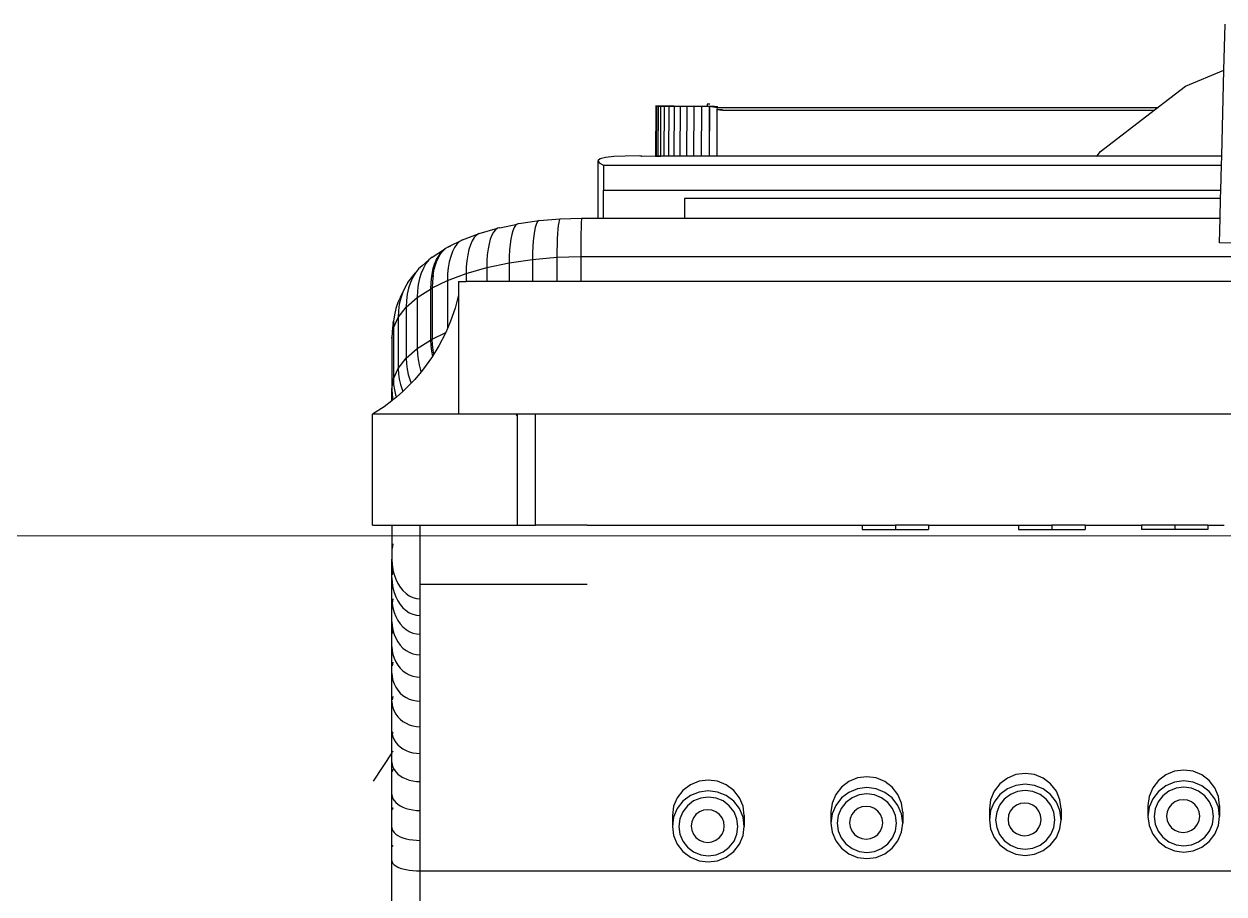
# Model space of a CAD drawing. Header units: millimetres. Extents: x 3552052 to 4144896, y -707811 to -630695.
# Drawn here: x 3696998.5 to 3697252.6, y -683301.6 to -683117.5 of the extents above; entities that cross this region are included whole.
import ezdxf

# ---------------------------------------------------------------- set-up
doc = ezdxf.new("R2010")
doc.units = ezdxf.units.MM
doc.header["$LTSCALE"] = 6
doc.header["$MEASUREMENT"] = 0
doc.layers.add('ELE-4M UPS P.SB', color=3, linetype='CONTINUOUS', lineweight=0)
doc.layers.add('EQP', color=6, linetype='CONTINUOUS', lineweight=0)

# ---------------------------------------------------------------- blocks, each defined once
blk = doc.blocks.new('2')
at = {"layer": 'ELE-4M UPS P.SB', "color": 251, "linetype": 'ByBlock'}
blk.add_line((3600970.81, -681726.45), (3603150.73, -681726.45), dxfattribs=at)

msp = doc.modelspace()

# ---------------------------------------------------------------- linework, layer by layer
at = {"layer": 'EQP', "lineweight": -3}
for p, q in [((3697252.59, -683127.29), (3697252.85, -683117.5)), ((3697244.48, -683130.65), (3697252.59, -683127.29)), ((3697252.11, -683145.42), (3697252.59, -683127.29)), ((3697237.83, -683135.75), (3697244.48, -683130.65)), ((3697143.73, -683134.47), (3697143.21, -683134.47)), ((3697143.21, -683134.47), (3697143.21, -683134.89)), ((3697132.29, -683134.89), (3697132.22, -683145.42)), ((3697132.29, -683134.72), (3697132.29, -683134.81)), ((3697132.29, -683134.81), (3697132.29, -683134.89)), ((3697132.29, -683134.81), (3697133.36, -683134.81)), ((3697132.29, -683134.81), (3697132.42, -683134.81)), ((3697132.29, -683134.89), (3697132.42, -683134.89)), ((3697132.42, -683134.89), (3697132.35, -683145.42)), ((3697132.42, -683134.81), (3697132.42, -683134.89)), ((3697132.42, -683134.81), (3697132.77, -683134.81)), ((3697132.42, -683134.89), (3697132.77, -683134.89)), ((3697132.77, -683134.89), (3697132.7, -683145.42)), ((3697132.77, -683134.81), (3697132.77, -683134.89)), ((3697132.77, -683134.81), (3697133.33, -683134.82)), ((3697132.77, -683134.89), (3697133.33, -683134.89)), ((3697133.33, -683134.89), (3697133.26, -683145.42)), ((3697133.33, -683134.82), (3697133.33, -683134.89)), ((3697133.33, -683134.82), (3697134.09, -683134.82)), ((3697133.33, -683134.89), (3697133.36, -683134.89)), ((3697133.36, -683134.81), (3697133.49, -683134.81)), ((3697133.36, -683134.89), (3697133.36, -683134.81)), ((3697133.36, -683134.89), (3697134.09, -683134.89)), ((3697134.09, -683134.89), (3697134.02, -683145.42)), ((3697134.09, -683134.82), (3697134.09, -683134.89)), ((3697134.09, -683134.82), (3697135.04, -683134.83)), ((3697134.09, -683134.89), (3697135.04, -683134.89)), ((3697135.04, -683134.89), (3697134.97, -683145.42)), ((3697135.04, -683134.83), (3697135.04, -683134.89)), ((3697135.04, -683134.83), (3697136.17, -683134.84)), ((3697135.04, -683134.89), (3697136.17, -683134.89)), ((3697136.17, -683134.89), (3697136.1, -683145.42)), ((3697136.17, -683134.84), (3697136.17, -683134.89)), ((3697136.17, -683134.84), (3697137.44, -683134.86)), ((3697136.17, -683134.89), (3697137.44, -683134.89)), ((3697137.44, -683134.89), (3697137.38, -683145.42)), ((3697137.44, -683134.86), (3697137.44, -683134.89)), ((3697137.44, -683134.86), (3697138.86, -683134.87)), ((3697137.44, -683134.89), (3697138.85, -683134.89)), ((3697138.85, -683134.89), (3697138.79, -683145.42)), ((3697138.86, -683134.87), (3697138.85, -683134.89)), ((3697138.85, -683134.89), (3697140.38, -683134.89)), ((3697138.86, -683134.87), (3697140.38, -683134.89)), ((3697140.38, -683134.89), (3697140.31, -683145.42)), ((3697140.38, -683134.89), (3697141.98, -683134.89)), ((3697141.98, -683134.89), (3697141.91, -683145.42)), ((3697141.98, -683134.89), (3697143.21, -683134.89)), ((3697143.21, -683134.89), (3697143.64, -683134.89)), ((3697143.64, -683135.12), (3697143.57, -683145.42)), ((3697143.64, -683134.89), (3697144.71, -683134.89)), ((3697143.64, -683135.12), (3697143.64, -683134.89)), ((3697143.64, -683134.89), (3697145.33, -683135.13)), ((3697143.64, -683145.42), (3697143.64, -683135.12)), ((3697144.71, -683134.89), (3697145.33, -683134.93)), ((3697145.26, -683145.42), (3697145.32, -683135.6)), ((3697145.32, -683135.6), (3697145.33, -683135.13)), ((3697145.32, -683135.6), (3697146.4, -683135.75)), ((3697145.33, -683135.13), (3697145.33, -683134.93)), ((3697145.33, -683135.13), (3697238.64, -683135.13)), ((3697145.33, -683135.53), (3697146.4, -683135.55)), ((3697146.4, -683135.75), (3697237.83, -683135.75)), ((3697226.48, -683144.46), (3697237.83, -683135.75)), ((3697225.74, -683145.42), (3697226.48, -683144.46)), ((3697120.52, -683146.03), (3697120.08, -683146.4)), ((3697120.08, -683146.4), (3697120.33, -683146.84)), ((3697120.08, -683158.59), (3697120.08, -683146.4)), ((3697120.33, -683146.84), (3697121.26, -683147.34)), ((3697121.63, -683145.75), (3697120.52, -683146.03)), ((3697121.26, -683147.34), (3697252.06, -683147.34)), ((3697121.26, -683147.34), (3697121.26, -683152.62)), ((3697123.4, -683145.55), (3697121.63, -683145.75)), ((3697125.79, -683145.44), (3697123.4, -683145.55)), ((3697128.75, -683145.42), (3697125.79, -683145.44)), ((3697129.22, -683145.43), (3697128.75, -683145.42)), ((3697129.22, -683145.43), (3697129.18, -683145.55)), ((3697129.25, -683145.55), (3697129.22, -683145.43)), ((3697129.22, -683145.55), (3697129.22, -683145.43)), ((3697129.25, -683145.43), (3697129.22, -683145.43)), ((3697129.25, -683145.43), (3697132.22, -683145.42)), ((3697132.21, -683145.5), (3697129.25, -683145.43)), ((3697132.22, -683145.42), (3697132.21, -683145.5)), ((3697132.21, -683145.5), (3697132.22, -683145.55)), ((3697132.35, -683145.55), (3697132.21, -683145.5)), ((3697132.22, -683145.42), (3697132.35, -683145.42)), ((3697132.35, -683145.42), (3697132.7, -683145.42)), ((3697132.35, -683145.55), (3697132.35, -683145.42)), ((3697132.7, -683145.55), (3697132.35, -683145.55)), ((3697132.7, -683145.42), (3697133.26, -683145.42)), ((3697132.7, -683145.55), (3697132.7, -683145.42)), ((3697133.26, -683145.55), (3697132.7, -683145.55)), ((3697133.26, -683145.42), (3697133.26, -683145.55)), ((3697133.26, -683145.42), (3697134.02, -683145.42)), ((3697133.38, -683145.55), (3697133.26, -683145.55)), ((3697134.02, -683145.42), (3697134.02, -683145.55)), ((3697134.02, -683145.42), (3697134.97, -683145.42)), ((3697134.97, -683145.42), (3697134.97, -683145.55)), ((3697134.97, -683145.42), (3697136.1, -683145.42)), ((3697136.1, -683145.42), (3697136.1, -683145.55)), ((3697136.1, -683145.42), (3697137.38, -683145.42)), ((3697137.38, -683145.42), (3697137.37, -683145.55)), ((3697137.38, -683145.42), (3697138.79, -683145.42)), ((3697138.79, -683145.42), (3697138.79, -683145.55)), ((3697138.79, -683145.42), (3697140.31, -683145.42)), ((3697140.31, -683145.42), (3697140.31, -683145.55)), ((3697140.31, -683145.42), (3697141.91, -683145.42)), ((3697141.91, -683145.42), (3697141.91, -683145.55)), ((3697141.91, -683145.42), (3697143.57, -683145.42)), ((3697143.57, -683145.42), (3697143.57, -683145.55)), ((3697143.57, -683145.42), (3697143.64, -683145.42)), ((3697143.64, -683145.55), (3697143.64, -683145.42)), ((3697143.64, -683145.42), (3697143.7, -683145.42)), ((3697143.7, -683145.42), (3697145.26, -683145.42)), ((3697145.26, -683145.55), (3697145.26, -683145.42)), ((3697145.26, -683145.42), (3697225.74, -683145.42)), ((3697225.64, -683145.55), (3697225.74, -683145.42)), ((3697225.74, -683145.42), (3697252.11, -683145.42)), ((3697251.92, -683152.62), (3697252.06, -683147.34)), ((3697252.06, -683147.34), (3697252.11, -683145.42)), ((3697121.26, -683152.62), (3697251.92, -683152.62)), ((3697121.26, -683158.59), (3697121.26, -683152.62)), ((3697251.87, -683154.4), (3697138.41, -683154.4)), ((3697138.41, -683154.4), (3697138.41, -683158.59)), ((3697251.76, -683158.59), (3697251.87, -683154.4)), ((3697251.87, -683154.4), (3697251.92, -683152.62)), ((3697099.26, -683160.61), (3697102.95, -683159.83)), ((3697102.95, -683159.83), (3697102.62, -683160.12)), ((3697103.29, -683159.74), (3697102.95, -683159.83)), ((3697103.29, -683159.74), (3697107.6, -683159.1)), ((3697106.94, -683159.91), (3697106.76, -683160.54)), ((3697107.15, -683159.45), (3697106.94, -683159.91)), ((3697107.37, -683159.18), (3697107.15, -683159.45)), ((3697107.6, -683159.1), (3697107.37, -683159.18)), ((3697107.6, -683159.1), (3697112.07, -683158.72)), ((3697111.74, -683159.5), (3697111.65, -683160.12)), ((3697111.84, -683159.05), (3697111.74, -683159.5)), ((3697111.95, -683158.79), (3697111.84, -683159.05)), ((3697112.07, -683158.72), (3697111.95, -683158.79)), ((3697112.07, -683158.72), (3697116.6, -683158.59)), ((3697112.13, -683158.78), (3697112.07, -683158.72)), ((3697116.49, -683159.98), (3697116.47, -683160.78)), ((3697116.52, -683159.36), (3697116.49, -683159.98)), ((3697116.54, -683158.92), (3697116.52, -683159.36)), ((3697116.57, -683158.66), (3697116.54, -683158.92)), ((3697116.6, -683158.59), (3697116.57, -683158.66)), ((3697116.61, -683158.66), (3697116.6, -683158.59)), ((3697116.6, -683158.59), (3697120.08, -683158.59)), ((3697120.08, -683158.66), (3697120.08, -683158.59)), ((3697120.08, -683158.59), (3697121.26, -683158.59)), ((3697121.26, -683158.66), (3697121.26, -683158.59)), ((3697121.26, -683158.59), (3697138.41, -683158.59)), ((3697138.41, -683158.59), (3697138.41, -683158.66)), ((3697138.41, -683158.59), (3697251.76, -683158.59)), ((3697251.62, -683163.78), (3697251.76, -683158.59)), ((3697091.36, -683163.17), (3697094.87, -683161.84)), ((3697094.35, -683162.18), (3697093.87, -683162.69)), ((3697094.87, -683161.84), (3697094.35, -683162.18)), ((3697094.87, -683161.84), (3697098.75, -683160.72)), ((3697097.57, -683162.18), (3697097.26, -683163.01)), ((3697097.93, -683161.52), (3697097.57, -683162.18)), ((3697098.33, -683161.03), (3697097.93, -683161.52)), ((3697098.75, -683160.72), (3697098.33, -683161.03)), ((3697099.21, -683160.61), (3697098.75, -683160.72)), ((3697099.26, -683160.61), (3697099.21, -683160.61)), ((3697101.8, -683162.04), (3697101.6, -683163.01)), ((3697102.04, -683161.23), (3697101.8, -683162.04)), ((3697102.32, -683160.59), (3697102.04, -683161.23)), ((3697102.62, -683160.12), (3697102.32, -683160.59)), ((3697106.46, -683162.3), (3697106.35, -683163.39)), ((3697106.6, -683161.34), (3697106.46, -683162.3)), ((3697106.76, -683160.54), (3697106.6, -683161.34)), ((3697111.49, -683161.87), (3697111.44, -683162.95)), ((3697111.56, -683160.92), (3697111.49, -683161.87)), ((3697111.65, -683160.12), (3697111.56, -683160.92)), ((3697116.45, -683161.72), (3697116.44, -683162.81)), ((3697116.47, -683160.78), (3697116.45, -683161.72)), ((3697084.94, -683166.81), (3697087.55, -683165.12)), ((3697087.55, -683165.12), (3697086.91, -683165.7)), ((3697087.18, -683165.55), (3697087.79, -683164.98)), ((3697087.79, -683164.98), (3697087.55, -683165.12)), ((3697088.25, -683164.71), (3697087.79, -683164.98)), ((3697088.25, -683164.71), (3697088.45, -683164.59)), ((3697088.55, -683164.61), (3697088.25, -683164.71)), ((3697088.45, -683164.59), (3697091.36, -683163.17)), ((3697088.45, -683164.59), (3697088.81, -683164.48)), ((3697089.69, -683164.79), (3697089.25, -683165.66)), ((3697090.2, -683164.08), (3697089.69, -683164.79)), ((3697090.75, -683163.54), (3697090.2, -683164.08)), ((3697091.36, -683163.17), (3697090.75, -683163.54)), ((3697093.05, -683164.23), (3697092.72, -683165.22)), ((3697093.43, -683163.38), (3697093.05, -683164.23)), ((3697093.87, -683162.69), (3697093.43, -683163.38)), ((3697096.78, -683165.1), (3697096.63, -683166.32)), ((3697096.99, -683163.99), (3697096.78, -683165.1)), ((3697097.26, -683163.01), (3697096.99, -683163.99)), ((3697101.44, -683164.11), (3697101.32, -683165.33)), ((3697101.6, -683163.01), (3697101.44, -683164.11)), ((3697106.27, -683164.6), (3697106.22, -683165.91)), ((3697106.35, -683163.39), (3697106.27, -683164.6)), ((3697111.4, -683164.16), (3697111.37, -683165.47)), ((3697111.44, -683162.95), (3697111.4, -683164.16)), ((3697116.43, -683164.02), (3697116.42, -683165.33)), ((3697116.44, -683162.81), (3697116.43, -683164.02)), ((3697305.05, -683165.19), (3697251.62, -683163.78)), ((3697082.82, -683168.66), (3697084.25, -683167.42)), ((3697084.25, -683167.42), (3697083.63, -683168.2)), ((3697084.94, -683166.81), (3697084.25, -683167.42)), ((3697085.82, -683167.36), (3697085.65, -683167.77)), ((3697086.33, -683166.46), (3697085.82, -683167.36)), ((3697085.9, -683167.79), (3697086.14, -683167.18)), ((3697086.14, -683167.18), (3697086.63, -683166.29)), ((3697086.61, -683166.09), (3697086.33, -683166.46)), ((3697086.91, -683165.7), (3697086.61, -683166.09)), ((3697086.79, -683166.07), (3697086.61, -683166.09)), ((3697086.63, -683166.29), (3697086.79, -683166.07)), ((3697086.79, -683166.07), (3697087.18, -683165.55)), ((3697088.87, -683166.68), (3697088.57, -683167.82)), ((3697089.25, -683165.66), (3697088.87, -683166.68)), ((3697092.28, -683167.58), (3697092.17, -683168.9)), ((3697092.47, -683166.34), (3697092.28, -683167.58)), ((3697092.72, -683165.22), (3697092.47, -683166.34)), ((3697096.54, -683167.64), (3697096.5, -683169.03)), ((3697096.63, -683166.32), (3697096.54, -683167.64)), ((3697101.25, -683166.64), (3697101.22, -683168.03)), ((3697101.22, -683168.03), (3697106.21, -683167.3)), ((3697101.32, -683165.33), (3697101.25, -683166.64)), ((3697106.22, -683165.91), (3697106.21, -683167.3)), ((3697106.21, -683167.3), (3697111.37, -683166.85)), ((3697106.21, -683167.3), (3697106.21, -683171.95)), ((3697111.37, -683165.47), (3697111.37, -683166.85)), ((3697111.37, -683166.85), (3697116.42, -683166.71)), ((3697111.37, -683166.85), (3697111.37, -683171.95)), ((3697116.42, -683165.33), (3697116.42, -683166.71)), ((3697116.42, -683166.71), (3697116.42, -683171.95)), ((3697116.42, -683166.71), (3697443.14, -683166.71)), ((3697079.82, -683172.16), (3697081.43, -683170.13)), ((3697081.43, -683170.13), (3697080.85, -683171.09)), ((3697082.09, -683169.31), (3697081.43, -683170.13)), ((3697082.82, -683168.66), (3697082.09, -683169.31)), ((3697082.63, -683170.19), (3697082.26, -683171.36)), ((3697083.09, -683169.13), (3697082.63, -683170.19)), ((3697083.63, -683168.2), (3697083.09, -683169.13)), ((3697085.04, -683169.57), (3697084.79, -683170.83)), ((3697085.18, -683169.09), (3697085.04, -683169.57)), ((3697085.17, -683170.62), (3697085.41, -683169.36)), ((3697085.39, -683168.41), (3697085.18, -683169.09)), ((3697085.18, -683169.09), (3697085.65, -683168.49)), ((3697085.65, -683167.77), (3697085.39, -683168.41)), ((3697085.41, -683169.36), (3697085.65, -683168.49)), ((3697085.9, -683167.79), (3697085.65, -683167.77)), ((3697085.65, -683168.49), (3697085.73, -683168.21)), ((3697085.73, -683168.21), (3697085.9, -683167.79)), ((3697088.36, -683169.06), (3697088.23, -683170.39)), ((3697088.57, -683167.82), (3697088.36, -683169.06)), ((3697092.17, -683168.9), (3697092.13, -683170.29)), ((3697092.13, -683170.29), (3697096.5, -683169.03)), ((3697096.5, -683169.03), (3697101.22, -683168.03)), ((3697096.5, -683169.03), (3697096.5, -683171.95)), ((3697101.22, -683168.03), (3697101.22, -683171.95)), ((3697079.82, -683172.16), (3697079.22, -683173.15)), ((3697080.36, -683172.17), (3697079.97, -683173.37)), ((3697080.85, -683171.09), (3697080.36, -683172.17)), ((3697082, -683172.64), (3697081.83, -683173.98)), ((3697082.26, -683171.36), (3697082, -683172.64)), ((3697084.64, -683172.17), (3697084.59, -683173.57)), ((3697084.79, -683170.83), (3697084.64, -683172.17)), ((3697084.79, -683170.83), (3697085.17, -683170.62)), ((3697084.98, -683173.35), (3697088.18, -683171.79)), ((3697085.03, -683171.95), (3697084.98, -683173.35)), ((3697085.17, -683170.62), (3697085.03, -683171.95)), ((3697088.18, -683171.79), (3697092.13, -683170.29)), ((3697088.23, -683170.39), (3697088.18, -683171.79)), ((3697088.18, -683171.79), (3697088.18, -683181.94)), ((3697090.56, -683171.95), (3697090.56, -683174.81)), ((3697090.56, -683171.95), (3697092.13, -683171.95)), ((3697092.13, -683170.29), (3697092.13, -683171.95)), ((3697096.5, -683171.95), (3697092.13, -683171.95)), ((3697101.22, -683171.95), (3697096.5, -683171.95)), ((3697106.21, -683171.95), (3697101.22, -683171.95)), ((3697111.37, -683171.95), (3697106.21, -683171.95)), ((3697116.42, -683171.95), (3697111.37, -683171.95)), ((3697443.14, -683171.95), (3697116.42, -683171.95)), ((3697078.23, -683175.3), (3697077.7, -683176.44)), ((3697078.24, -683175.28), (3697078.23, -683175.3)), ((3697078.24, -683175.28), (3697078.71, -683174.27)), ((3697078.71, -683174.27), (3697078.3, -683175.49)), ((3697079.22, -683173.15), (3697078.71, -683174.27)), ((3697079.68, -683174.66), (3697079.51, -683176.02)), ((3697079.97, -683173.37), (3697079.68, -683174.66)), ((3697081.78, -683175.38), (3697084.59, -683173.57)), ((3697081.83, -683173.98), (3697081.78, -683175.38)), ((3697084.59, -683173.57), (3697084.98, -683173.35)), ((3697084.59, -683173.57), (3697084.59, -683184.38)), ((3697084.98, -683173.35), (3697084.98, -683184.16)), ((3697090.56, -683174.81), (3697089.81, -683177.62)), ((3697090.56, -683174.81), (3697090.56, -683200.08)), ((3697077.29, -683177.69), (3697076.98, -683179.01)), ((3697077.7, -683176.44), (3697077.29, -683177.69)), ((3697077.76, -683179.57), (3697079.45, -683177.42)), ((3697078, -683176.8), (3697077.82, -683178.16)), ((3697078.3, -683175.49), (3697078, -683176.8)), ((3697079.45, -683177.42), (3697081.78, -683175.38)), ((3697079.51, -683176.02), (3697079.45, -683177.42)), ((3697079.45, -683177.42), (3697079.45, -683188.23)), ((3697081.78, -683175.38), (3697081.78, -683186.19)), ((3697089.81, -683177.62), (3697088.85, -683180.37)), ((3697076.73, -683180.86), (3697076.8, -683180.39)), ((3697076.74, -683181.8), (3697077.76, -683179.57)), ((3697076.8, -683180.39), (3697076.74, -683181.8)), ((3697076.98, -683179.01), (3697076.8, -683180.39)), ((3697077.82, -683178.16), (3697077.76, -683179.57)), ((3697077.76, -683179.57), (3697077.76, -683190.38)), ((3697088.85, -683180.37), (3697088.18, -683181.94)), ((3697076.4, -683183.98), (3697076.74, -683181.8)), ((3697076.47, -683182.57), (3697076.4, -683183.98)), ((3697076.65, -683181.18), (3697076.47, -683182.57)), ((3697076.73, -683180.86), (3697076.65, -683181.18)), ((3697076.74, -683181.8), (3697076.74, -683192.61)), ((3697084.98, -683184.16), (3697087.82, -683182.77)), ((3697087.82, -683182.77), (3697087.71, -683183.04)), ((3697088.18, -683181.94), (3697087.82, -683182.77)), ((3697076.4, -683183.98), (3697076.4, -683194.79)), ((3697081.78, -683186.19), (3697084.59, -683184.38)), ((3697084.98, -683184.16), (3697084.59, -683184.38)), ((3697084.59, -683184.38), (3697084.65, -683185.54)), ((3697085.03, -683185.32), (3697084.98, -683184.16)), ((3697085.16, -683186.48), (3697085.03, -683185.32)), ((3697087.71, -683183.04), (3697086.37, -683185.62)), ((3697079.45, -683188.23), (3697081.78, -683186.19)), ((3697081.78, -683186.19), (3697081.84, -683187.35)), ((3697081.84, -683187.35), (3697081.98, -683188.51)), ((3697084.65, -683185.54), (3697084.78, -683186.7)), ((3697084.78, -683186.7), (3697084.99, -683187.84)), ((3697084.99, -683187.84), (3697084.84, -683188.1)), ((3697085.31, -683187.35), (3697084.99, -683187.84)), ((3697085.31, -683187.35), (3697085.16, -683186.48)), ((3697086.37, -683185.62), (3697085.31, -683187.35)), ((3697076.74, -683192.61), (3697077.76, -683190.38)), ((3697077.76, -683190.38), (3697079.45, -683188.23)), ((3697077.76, -683190.38), (3697077.82, -683191.53)), ((3697079.45, -683188.23), (3697079.51, -683189.38)), ((3697079.51, -683189.38), (3697079.66, -683190.53)), ((3697079.66, -683190.53), (3697079.9, -683191.65)), ((3697081.98, -683188.51), (3697082.2, -683189.64)), ((3697082.2, -683189.64), (3697082.51, -683190.74)), ((3697083.14, -683190.46), (3697082.63, -683191.07)), ((3697084.84, -683188.1), (3697083.14, -683190.46)), ((3697076.4, -683194.79), (3697076.74, -683192.61)), ((3697076.74, -683192.61), (3697076.8, -683193.75)), ((3697077.82, -683191.53), (3697077.98, -683192.67)), ((3697077.98, -683192.67), (3697078.23, -683193.78)), ((3697079.9, -683191.65), (3697080.23, -683192.73)), ((3697080.23, -683192.73), (3697080.52, -683193.47)), ((3697081.27, -683192.69), (3697080.52, -683193.47)), ((3697082.63, -683191.07), (3697081.27, -683192.69)), ((3697082.51, -683190.74), (3697082.63, -683191.07)), ((3697076.4, -683197.23), (3697076.4, -683194.79)), ((3697076.4, -683194.79), (3697076.47, -683195.93)), ((3697076.8, -683193.75), (3697076.96, -683194.88)), ((3697076.96, -683194.88), (3697077.22, -683195.98)), ((3697078.74, -683195.23), (3697077.38, -683196.45)), ((3697078.23, -683193.78), (3697078.57, -683194.84)), ((3697078.57, -683194.84), (3697078.74, -683195.23)), ((3697079.25, -683194.78), (3697078.74, -683195.23)), ((3697080.52, -683193.47), (3697079.25, -683194.78)), ((3697076.4, -683197.23), (3697074.77, -683198.48)), ((3697076.63, -683197.05), (3697076.4, -683197.23)), ((3697076.47, -683195.93), (3697076.63, -683197.05)), ((3697077.08, -683196.71), (3697076.63, -683197.05)), ((3697077.38, -683196.45), (3697077.08, -683196.71)), ((3697077.22, -683195.98), (3697077.38, -683196.45)), ((3697074.77, -683198.48), (3697072.34, -683200.08)), ((3697072.34, -683223.53), (3697072.34, -683200.08)), ((3697090.56, -683200.08), (3697072.34, -683200.08)), ((3697106.84, -683200.08), (3697090.56, -683200.08)), ((3697103.03, -683200.08), (3697102.73, -683200.31)), ((3697103.03, -683223.53), (3697103.03, -683200.08)), ((3697466.38, -683200.08), (3697106.84, -683200.08)), ((3697106.84, -683223.53), (3697106.84, -683200.08)), ((3697072.34, -683223.53), (3697076.4, -683223.53)), ((3697076.4, -683223.53), (3697082.37, -683223.53)), ((3697076.4, -683223.53), (3697076.4, -683230.76)), ((3697082.37, -683223.53), (3697106.84, -683223.53)), ((3697082.37, -683223.53), (3697082.37, -683236.02)), ((3697117.78, -683223.53), (3697106.84, -683223.53)), ((3697117.78, -683223.53), (3697176, -683223.53)), ((3697176, -683223.53), (3697176, -683224.46)), ((3697176, -683223.53), (3697183.03, -683223.53)), ((3697183.03, -683223.53), (3697183.03, -683224.46)), ((3697190.06, -683223.53), (3697183.03, -683223.53)), ((3697190.06, -683223.53), (3697190.06, -683224.46)), ((3697190.06, -683223.53), (3697209.12, -683223.53)), ((3697209.12, -683223.53), (3697209.12, -683224.46)), ((3697209.12, -683223.53), (3697216.15, -683223.53)), ((3697216.15, -683223.53), (3697216.15, -683224.46)), ((3697223.18, -683223.53), (3697216.15, -683223.53)), ((3697223.18, -683223.53), (3697223.18, -683224.46)), ((3697223.18, -683223.53), (3697235.12, -683223.53)), ((3697235.12, -683223.53), (3697235.12, -683224.46)), ((3697242.16, -683223.53), (3697235.12, -683223.53)), ((3697242.16, -683223.53), (3697242.16, -683224.46)), ((3697249.19, -683223.53), (3697242.16, -683223.53)), ((3697249.19, -683223.53), (3697249.19, -683224.46)), ((3697249.19, -683223.53), (3697252.61, -683223.53)), ((3697176, -683224.46), (3697183.03, -683224.46)), ((3697183.03, -683224.46), (3697190.06, -683224.46)), ((3697209.12, -683224.46), (3697216.15, -683224.46)), ((3697216.15, -683224.46), (3697223.18, -683224.46)), ((3697242.16, -683224.46), (3697235.12, -683224.46)), ((3697249.19, -683224.46), (3697242.16, -683224.46)), ((3697076.63, -683227.46), (3697076.47, -683228.51)), ((3697076.4, -683234.7), (3697076.4, -683230.76)), ((3697076.4, -683230.76), (3697076.47, -683231.86)), ((3697076.47, -683231.86), (3697076.63, -683232.93)), ((3697076.63, -683233.05), (3697076.47, -683234.03)), ((3697076.63, -683232.93), (3697076.63, -683233.05)), ((3697076.63, -683233.05), (3697076.89, -683233.97)), ((3697076.4, -683239.1), (3697076.4, -683234.7)), ((3697076.4, -683234.7), (3697076.47, -683235.74)), ((3697076.47, -683235.74), (3697076.63, -683236.77)), ((3697076.89, -683233.97), (3697077.24, -683234.95)), ((3697077.24, -683234.95), (3697077.67, -683235.86)), ((3697077.67, -683235.86), (3697078.19, -683236.68)), ((3697082.37, -683236.02), (3697082.37, -683239.12)), ((3697082.37, -683236.02), (3697117.77, -683236.02)), ((3697076.63, -683236.77), (3697076.89, -683237.76)), ((3697076.89, -683237.76), (3697077.24, -683238.69)), ((3697077.24, -683238.69), (3697077.67, -683239.56)), ((3697078.19, -683236.68), (3697078.77, -683237.4)), ((3697078.77, -683237.4), (3697079.42, -683238.01)), ((3697079.42, -683238.01), (3697080.11, -683238.49)), ((3697080.11, -683238.49), (3697080.84, -683238.84)), ((3697080.84, -683238.84), (3697081.6, -683239.05)), ((3697076.4, -683243.94), (3697076.4, -683239.1)), ((3697076.4, -683239.1), (3697076.47, -683240.03)), ((3697076.63, -683239.11), (3697076.47, -683240.03)), ((3697076.47, -683240.03), (3697076.47, -683240.09)), ((3697076.47, -683240.09), (3697076.63, -683241.06)), ((3697076.63, -683241.06), (3697076.89, -683241.99)), ((3697077.67, -683239.56), (3697078.19, -683240.34)), ((3697078.19, -683240.34), (3697078.77, -683241.02)), ((3697078.77, -683241.02), (3697079.42, -683241.6)), ((3697081.6, -683239.05), (3697082.37, -683239.12)), ((3697082.37, -683239.12), (3697082.37, -683242.66)), ((3697076.89, -683241.99), (3697077.24, -683242.87)), ((3697077.24, -683242.87), (3697077.67, -683243.69)), ((3697077.67, -683243.69), (3697078.19, -683244.43)), ((3697079.42, -683241.6), (3697080.11, -683242.06)), ((3697080.11, -683242.06), (3697080.84, -683242.39)), ((3697080.84, -683242.39), (3697081.6, -683242.6)), ((3697081.6, -683242.6), (3697082.37, -683242.66)), ((3697082.37, -683242.66), (3697082.37, -683246.63)), ((3697076.4, -683249.2), (3697076.4, -683243.94)), ((3697076.4, -683243.94), (3697076.47, -683244.87)), ((3697076.47, -683244.87), (3697076.63, -683245.62)), ((3697076.63, -683245.77), (3697076.47, -683246.46)), ((3697076.63, -683245.62), (3697076.62, -683245.7)), ((3697076.62, -683245.7), (3697076.63, -683245.77)), ((3697076.63, -683245.77), (3697076.89, -683246.65)), ((3697078.19, -683244.43), (3697078.77, -683245.08)), ((3697078.77, -683245.08), (3697079.42, -683245.62)), ((3697079.42, -683245.62), (3697080.11, -683246.06)), ((3697080.11, -683246.06), (3697080.84, -683246.37)), ((3697080.84, -683246.37), (3697081.6, -683246.56)), ((3697076.89, -683246.65), (3697077.24, -683247.48)), ((3697077.24, -683247.48), (3697077.67, -683248.24)), ((3697077.67, -683248.24), (3697078.19, -683248.93)), ((3697078.19, -683248.93), (3697078.77, -683249.54)), ((3697081.6, -683246.56), (3697082.37, -683246.63)), ((3697082.37, -683246.63), (3697082.37, -683250.99)), ((3697076.4, -683254.84), (3697076.4, -683249.2)), ((3697076.4, -683249.2), (3697076.47, -683250.06)), ((3697076.47, -683250.06), (3697076.63, -683250.9)), ((3697076.63, -683250.9), (3697076.89, -683251.7)), ((3697078.77, -683249.54), (3697079.42, -683250.05)), ((3697079.42, -683250.05), (3697080.11, -683250.45)), ((3697080.11, -683250.45), (3697080.84, -683250.75)), ((3697080.84, -683250.75), (3697081.6, -683250.93)), ((3697081.6, -683250.93), (3697082.37, -683250.99)), ((3697082.37, -683250.99), (3697082.37, -683255.72)), ((3697076.63, -683252.54), (3697076.47, -683253.29)), ((3697076.89, -683251.7), (3697077.24, -683252.47)), ((3697077.24, -683252.47), (3697077.67, -683253.18)), ((3697077.67, -683253.18), (3697078.19, -683253.82)), ((3697078.19, -683253.82), (3697078.77, -683254.38)), ((3697076.4, -683260.83), (3697076.4, -683254.84)), ((3697076.4, -683254.84), (3697076.47, -683255.62)), ((3697076.47, -683255.62), (3697076.63, -683256.39)), ((3697076.63, -683256.39), (3697076.89, -683257.13)), ((3697078.77, -683254.38), (3697079.42, -683254.85)), ((3697079.42, -683254.85), (3697080.11, -683255.23)), ((3697080.11, -683255.23), (3697080.84, -683255.5)), ((3697080.84, -683255.5), (3697081.6, -683255.67)), ((3697081.6, -683255.67), (3697082.37, -683255.72)), ((3697082.37, -683255.72), (3697082.37, -683260.8)), ((3697076.89, -683257.13), (3697077.24, -683257.83)), ((3697077.24, -683257.83), (3697077.67, -683258.47)), ((3697077.67, -683258.47), (3697078.19, -683259.06)), ((3697078.19, -683259.06), (3697078.77, -683259.57)), ((3697076.4, -683267.13), (3697076.4, -683260.83)), ((3697076.4, -683260.83), (3697076.47, -683261.53)), ((3697076.63, -683259.81), (3697076.47, -683260.47)), ((3697076.47, -683261.53), (3697076.63, -683262.22)), ((3697078.77, -683259.57), (3697079.42, -683260)), ((3697079.42, -683260), (3697080.11, -683260.35)), ((3697080.11, -683260.35), (3697080.84, -683260.6)), ((3697080.84, -683260.6), (3697081.6, -683260.75)), ((3697081.6, -683260.75), (3697082.37, -683260.8)), ((3697082.37, -683260.8), (3697082.37, -683266.19)), ((3697076.63, -683262.22), (3697076.89, -683262.89)), ((3697076.89, -683262.89), (3697077.24, -683263.52)), ((3697077.24, -683263.52), (3697077.67, -683264.1)), ((3697077.67, -683264.1), (3697078.19, -683264.63)), ((3697078.19, -683264.63), (3697078.77, -683265.09)), ((3697078.77, -683265.09), (3697079.42, -683265.47)), ((3697079.42, -683265.47), (3697080.11, -683265.78)), ((3697080.11, -683265.78), (3697080.84, -683266.01)), ((3697080.84, -683266.01), (3697081.6, -683266.14)), ((3697081.6, -683266.14), (3697082.37, -683266.19)), ((3697082.37, -683266.19), (3697082.37, -683271.86)), ((3697076.4, -683273.71), (3697076.4, -683267.13)), ((3697076.4, -683267.13), (3697076.47, -683267.75)), ((3697076.47, -683267.75), (3697076.5, -683267.87)), ((3697076.5, -683267.87), (3697076.47, -683267.98)), ((3697076.63, -683267.41), (3697076.5, -683267.87)), ((3697076.5, -683267.87), (3697076.63, -683268.36)), ((3697076.63, -683268.36), (3697076.89, -683268.95)), ((3697076.89, -683268.95), (3697077.24, -683269.5)), ((3697076.4, -683271.73), (3697072.43, -683277.72)), ((3697076.63, -683271.39), (3697076.47, -683271.64)), ((3697077.24, -683269.5), (3697077.67, -683270.02)), ((3697077.67, -683270.02), (3697078.19, -683270.48)), ((3697078.19, -683270.48), (3697078.77, -683270.89)), ((3697078.77, -683270.89), (3697079.42, -683271.23)), ((3697079.42, -683271.23), (3697080.11, -683271.51)), ((3697080.11, -683271.51), (3697080.84, -683271.7)), ((3697080.84, -683271.7), (3697081.6, -683271.82)), ((3697081.6, -683271.82), (3697082.37, -683271.86)), ((3697082.37, -683271.86), (3697082.37, -683277.79)), ((3697076.4, -683280.53), (3697076.4, -683273.71)), ((3697076.4, -683273.71), (3697076.47, -683274.25)), ((3697076.47, -683274.25), (3697076.63, -683274.77)), ((3697076.63, -683275.28), (3697076.47, -683275.76)), ((3697076.63, -683274.77), (3697076.89, -683275.28)), ((3697076.89, -683275.28), (3697077.24, -683275.76)), ((3697077.24, -683275.76), (3697077.67, -683276.2)), ((3697077.67, -683276.2), (3697078.19, -683276.6)), ((3697078.19, -683276.6), (3697078.77, -683276.95)), ((3697078.77, -683276.95), (3697079.42, -683277.25)), ((3697176.98, -683276.77), (3697175.01, -683277.02)), ((3697178.94, -683277.02), (3697176.98, -683276.77)), ((3697208.56, -683276.32), (3697206.73, -683277.07)), ((3697210.53, -683276.06), (3697208.56, -683276.32)), ((3697212.49, -683276.32), (3697210.53, -683276.06)), ((3697214.33, -683277.07), (3697212.49, -683276.32)), ((3697240.28, -683276.37), (3697238.7, -683277.56)), ((3697242.11, -683275.62), (3697240.28, -683276.37)), ((3697244.08, -683275.36), (3697242.11, -683275.62)), ((3697246.05, -683275.62), (3697244.08, -683275.36)), ((3697247.88, -683276.37), (3697246.05, -683275.62)), ((3697249.45, -683277.56), (3697247.88, -683276.37)), ((3697079.42, -683277.25), (3697080.11, -683277.48)), ((3697080.11, -683277.48), (3697080.84, -683277.65)), ((3697080.84, -683277.65), (3697081.6, -683277.75)), ((3697081.6, -683277.75), (3697082.37, -683277.79)), ((3697082.37, -683277.79), (3697082.37, -683283.93)), ((3697139.62, -683278.47), (3697138.05, -683279.67)), ((3697141.46, -683277.72), (3697139.62, -683278.47)), ((3697143.42, -683277.47), (3697141.46, -683277.72)), ((3697145.39, -683277.72), (3697143.42, -683277.47)), ((3697147.22, -683278.47), (3697145.39, -683277.72)), ((3697148.8, -683279.67), (3697147.22, -683278.47)), ((3697171.6, -683278.97), (3697170.39, -683280.53)), ((3697173.17, -683277.77), (3697171.6, -683278.97)), ((3697175.01, -683277.02), (3697173.17, -683277.77)), ((3697175.01, -683279.33), (3697173.17, -683280.08)), ((3697176.98, -683279.07), (3697175.01, -683279.33)), ((3697178.94, -683279.33), (3697176.98, -683279.07)), ((3697180.78, -683277.77), (3697178.94, -683277.02)), ((3697180.78, -683280.08), (3697178.94, -683279.33)), ((3697182.35, -683278.97), (3697180.78, -683277.77)), ((3697183.56, -683280.53), (3697182.35, -683278.97)), ((3697205.15, -683278.27), (3697203.94, -683279.82)), ((3697206.73, -683277.07), (3697205.15, -683278.27)), ((3697206.73, -683279.37), (3697205.15, -683280.57)), ((3697208.56, -683278.62), (3697206.73, -683279.37)), ((3697210.53, -683278.37), (3697208.56, -683278.62)), ((3697212.49, -683278.62), (3697210.53, -683278.37)), ((3697214.33, -683279.37), (3697212.49, -683278.62)), ((3697215.9, -683278.27), (3697214.33, -683277.07)), ((3697215.9, -683280.57), (3697214.33, -683279.37)), ((3697217.11, -683279.82), (3697215.9, -683278.27)), ((3697237.5, -683279.12), (3697236.74, -683280.93)), ((3697238.7, -683277.56), (3697237.5, -683279.12)), ((3697240.28, -683278.67), (3697238.7, -683279.87)), ((3697242.11, -683277.92), (3697240.28, -683278.67)), ((3697242.45, -683279.19), (3697240.94, -683279.81)), ((3697244.08, -683277.66), (3697242.11, -683277.92)), ((3697244.08, -683278.98), (3697242.45, -683279.19)), ((3697246.05, -683277.92), (3697244.08, -683277.66)), ((3697245.7, -683279.19), (3697244.08, -683278.98)), ((3697247.22, -683279.81), (3697245.7, -683279.19)), ((3697247.88, -683278.67), (3697246.05, -683277.92)), ((3697249.45, -683279.87), (3697247.88, -683278.67)), ((3697250.66, -683279.12), (3697249.45, -683277.56)), ((3697251.42, -683280.93), (3697250.66, -683279.12)), ((3697076.4, -683287.55), (3697076.4, -683280.53)), ((3697076.4, -683280.53), (3697076.47, -683280.98)), ((3697076.47, -683280.98), (3697076.63, -683281.42)), ((3697076.63, -683281.42), (3697076.89, -683281.84)), ((3697076.89, -683281.84), (3697077.24, -683282.24)), ((3697136.84, -683281.23), (3697136.08, -683283.04)), ((3697138.05, -683279.67), (3697136.84, -683281.23)), ((3697138.05, -683281.97), (3697136.84, -683283.53)), ((3697139.62, -683280.78), (3697138.05, -683281.97)), ((3697140.29, -683281.91), (3697138.99, -683282.9)), ((3697141.46, -683280.03), (3697139.62, -683280.78)), ((3697141.8, -683281.29), (3697140.29, -683281.91)), ((3697143.42, -683279.77), (3697141.46, -683280.03)), ((3697143.42, -683281.08), (3697141.8, -683281.29)), ((3697145.39, -683280.03), (3697143.42, -683279.77)), ((3697145.05, -683281.29), (3697143.42, -683281.08)), ((3697146.56, -683281.91), (3697145.05, -683281.29)), ((3697147.22, -683280.78), (3697145.39, -683280.03)), ((3697147.86, -683282.9), (3697146.56, -683281.91)), ((3697148.8, -683281.97), (3697147.22, -683280.78)), ((3697150.01, -683281.23), (3697148.8, -683279.67)), ((3697150.01, -683283.53), (3697148.8, -683281.97)), ((3697150.77, -683283.04), (3697150.01, -683281.23)), ((3697170.39, -683280.53), (3697169.63, -683282.34)), ((3697171.6, -683281.27), (3697170.39, -683282.83)), ((3697173.17, -683280.08), (3697171.6, -683281.27)), ((3697173.84, -683281.21), (3697172.54, -683282.2)), ((3697175.35, -683280.59), (3697173.84, -683281.21)), ((3697176.98, -683280.38), (3697175.35, -683280.59)), ((3697178.6, -683280.59), (3697176.98, -683280.38)), ((3697180.11, -683281.21), (3697178.6, -683280.59)), ((3697181.41, -683282.2), (3697180.11, -683281.21)), ((3697182.35, -683281.27), (3697180.78, -683280.08)), ((3697183.56, -683282.83), (3697182.35, -683281.27)), ((3697184.32, -683282.34), (3697183.56, -683280.53)), ((3697203.18, -683281.64), (3697202.93, -683283.58)), ((3697203.94, -683279.82), (3697203.18, -683281.64)), ((3697205.15, -683280.57), (3697203.94, -683282.13)), ((3697206.09, -683281.5), (3697205.09, -683282.78)), ((3697207.39, -683280.51), (3697206.09, -683281.5)), ((3697208.9, -683279.89), (3697207.39, -683280.51)), ((3697210.53, -683279.68), (3697208.9, -683279.89)), ((3697212.15, -683279.89), (3697210.53, -683279.68)), ((3697213.67, -683280.51), (3697212.15, -683279.89)), ((3697214.97, -683281.5), (3697213.67, -683280.51)), ((3697215.96, -683282.78), (3697214.97, -683281.5)), ((3697217.11, -683282.13), (3697215.9, -683280.57)), ((3697217.87, -683281.64), (3697217.11, -683279.82)), ((3697218.13, -683283.58), (3697217.87, -683281.64)), ((3697236.74, -683280.93), (3697236.48, -683282.88)), ((3697237.5, -683281.42), (3697236.74, -683283.24)), ((3697238.7, -683279.87), (3697237.5, -683281.42)), ((3697239.64, -683280.79), (3697238.64, -683282.08)), ((3697240.94, -683279.81), (3697239.64, -683280.79)), ((3697243.03, -683281.76), (3697242.19, -683282.11)), ((3697243.94, -683281.64), (3697243.03, -683281.76)), ((3697244.85, -683281.76), (3697243.94, -683281.64)), ((3697245.69, -683282.11), (3697244.85, -683281.76)), ((3697248.52, -683280.79), (3697247.22, -683279.81)), ((3697249.51, -683282.08), (3697248.52, -683280.79)), ((3697250.66, -683281.42), (3697249.45, -683279.87)), ((3697251.42, -683283.24), (3697250.66, -683281.42)), ((3697251.68, -683282.88), (3697251.42, -683280.93)), ((3697076.63, -683283.38), (3697076.47, -683283.76)), ((3697077.24, -683282.24), (3697077.67, -683282.6)), ((3697077.67, -683282.6), (3697078.19, -683282.94)), ((3697078.19, -683282.94), (3697078.77, -683283.23)), ((3697078.77, -683283.23), (3697079.42, -683283.48)), ((3697079.42, -683283.48), (3697080.11, -683283.67)), ((3697080.11, -683283.67), (3697080.84, -683283.81)), ((3697080.84, -683283.81), (3697081.6, -683283.9)), ((3697081.6, -683283.9), (3697082.37, -683283.93)), ((3697082.37, -683283.93), (3697082.37, -683290.25)), ((3697136.08, -683283.04), (3697135.82, -683284.99)), ((3697136.84, -683283.53), (3697136.08, -683285.34)), ((3697137.99, -683284.19), (3697137.36, -683285.68)), ((3697138.99, -683282.9), (3697137.99, -683284.19)), ((3697141.53, -683284.21), (3697140.81, -683284.76)), ((3697142.38, -683283.87), (3697141.53, -683284.21)), ((3697143.29, -683283.75), (3697142.38, -683283.87)), ((3697144.19, -683283.87), (3697143.29, -683283.75)), ((3697145.04, -683284.21), (3697144.19, -683283.87)), ((3697145.76, -683284.76), (3697145.04, -683284.21)), ((3697148.86, -683284.19), (3697147.86, -683282.9)), ((3697149.49, -683285.68), (3697148.86, -683284.19)), ((3697150.77, -683285.34), (3697150.01, -683283.53)), ((3697151.03, -683284.99), (3697150.77, -683283.04)), ((3697169.63, -683282.34), (3697169.37, -683284.29)), ((3697169.37, -683284.29), (3697169.37, -683286.59)), ((3697170.39, -683282.83), (3697169.63, -683284.64)), ((3697171.54, -683283.48), (3697170.91, -683284.98)), ((3697172.54, -683282.2), (3697171.54, -683283.48)), ((3697174.36, -683284.06), (3697173.8, -683284.78)), ((3697175.09, -683283.51), (3697174.36, -683284.06)), ((3697175.93, -683283.16), (3697175.09, -683283.51)), ((3697176.84, -683283.05), (3697175.93, -683283.16)), ((3697177.74, -683283.16), (3697176.84, -683283.05)), ((3697178.59, -683283.51), (3697177.74, -683283.16)), ((3697179.32, -683284.06), (3697178.59, -683283.51)), ((3697179.87, -683284.78), (3697179.32, -683284.06)), ((3697182.41, -683283.48), (3697181.41, -683282.2)), ((3697183.04, -683284.98), (3697182.41, -683283.48)), ((3697184.32, -683284.64), (3697183.56, -683282.83)), ((3697184.58, -683284.29), (3697184.32, -683282.34)), ((3697184.58, -683284.29), (3697184.58, -683286.59)), ((3697202.93, -683283.58), (3697202.93, -683285.89)), ((3697203.18, -683283.94), (3697202.93, -683285.89)), ((3697203.94, -683282.13), (3697203.18, -683283.94)), ((3697204.47, -683284.28), (3697204.25, -683285.89)), ((3697205.09, -683282.78), (3697204.47, -683284.28)), ((3697207.35, -683284.08), (3697207, -683284.91)), ((3697207.91, -683283.36), (3697207.35, -683284.08)), ((3697208.64, -683282.81), (3697207.91, -683283.36)), ((3697209.48, -683282.46), (3697208.64, -683282.81)), ((3697210.39, -683282.34), (3697209.48, -683282.46)), ((3697211.3, -683282.46), (3697210.39, -683282.34)), ((3697212.14, -683282.81), (3697211.3, -683282.46)), ((3697212.87, -683283.36), (3697212.14, -683282.81)), ((3697213.42, -683284.08), (3697212.87, -683283.36)), ((3697213.77, -683284.91), (3697213.42, -683284.08)), ((3697216.59, -683284.28), (3697215.96, -683282.78)), ((3697216.8, -683285.89), (3697216.59, -683284.28)), ((3697217.87, -683283.94), (3697217.11, -683282.13)), ((3697218.13, -683285.89), (3697217.87, -683283.94)), ((3697218.13, -683283.58), (3697218.13, -683285.89)), ((3697236.48, -683282.88), (3697236.48, -683285.18)), ((3697236.74, -683283.24), (3697236.48, -683285.18)), ((3697238.02, -683283.58), (3697237.8, -683285.18)), ((3697238.64, -683282.08), (3697238.02, -683283.58)), ((3697240.56, -683284.21), (3697240.44, -683285.11)), ((3697240.91, -683283.38), (3697240.56, -683284.21)), ((3697241.46, -683282.66), (3697240.91, -683283.38)), ((3697242.19, -683282.11), (3697241.46, -683282.66)), ((3697246.42, -683282.66), (3697245.69, -683282.11)), ((3697246.98, -683283.38), (3697246.42, -683282.66)), ((3697247.33, -683284.21), (3697246.98, -683283.38)), ((3697247.45, -683285.11), (3697247.33, -683284.21)), ((3697250.14, -683283.58), (3697249.51, -683282.08)), ((3697250.36, -683285.18), (3697250.14, -683283.58)), ((3697251.68, -683285.18), (3697251.42, -683283.24)), ((3697251.68, -683282.88), (3697251.68, -683285.18)), ((3697135.82, -683284.99), (3697135.82, -683287.29)), ((3697136.08, -683285.34), (3697135.82, -683287.29)), ((3697137.36, -683285.68), (3697137.15, -683287.29)), ((3697139.9, -683286.32), (3697139.78, -683287.22)), ((3697140.25, -683285.48), (3697139.9, -683286.32)), ((3697140.81, -683284.76), (3697140.25, -683285.48)), ((3697146.32, -683285.48), (3697145.76, -683284.76)), ((3697146.67, -683286.32), (3697146.32, -683285.48)), ((3697146.79, -683287.22), (3697146.67, -683286.32)), ((3697149.7, -683287.29), (3697149.49, -683285.68)), ((3697151.03, -683287.29), (3697150.77, -683285.34)), ((3697151.03, -683284.99), (3697151.03, -683287.29)), ((3697169.63, -683284.64), (3697169.37, -683286.59)), ((3697169.37, -683286.59), (3697169.63, -683288.54)), ((3697170.91, -683284.98), (3697170.7, -683286.59)), ((3697170.7, -683286.59), (3697170.91, -683288.2)), ((3697173.45, -683285.62), (3697173.33, -683286.51)), ((3697173.33, -683286.51), (3697173.45, -683287.41)), ((3697173.8, -683284.78), (3697173.45, -683285.62)), ((3697180.22, -683285.62), (3697179.87, -683284.78)), ((3697180.34, -683286.51), (3697180.22, -683285.62)), ((3697180.22, -683287.41), (3697180.34, -683286.51)), ((3697183.25, -683286.59), (3697183.04, -683284.98)), ((3697183.04, -683288.2), (3697183.25, -683286.59)), ((3697184.58, -683286.59), (3697184.32, -683284.64)), ((3697184.32, -683288.54), (3697184.58, -683286.59)), ((3697202.93, -683285.89), (3697203.18, -683287.83)), ((3697204.25, -683285.89), (3697204.47, -683287.49)), ((3697207, -683284.91), (3697206.89, -683285.81)), ((3697206.89, -683285.81), (3697207, -683286.71)), ((3697207, -683286.71), (3697207.35, -683287.55)), ((3697213.42, -683287.55), (3697213.77, -683286.71)), ((3697213.89, -683285.81), (3697213.77, -683284.91)), ((3697213.77, -683286.71), (3697213.89, -683285.81)), ((3697216.59, -683287.49), (3697216.8, -683285.89)), ((3697217.87, -683287.83), (3697218.13, -683285.89)), ((3697236.48, -683285.18), (3697236.74, -683287.13)), ((3697237.8, -683285.18), (3697238.02, -683286.79)), ((3697238.02, -683286.79), (3697238.64, -683288.29)), ((3697240.44, -683285.11), (3697240.56, -683286.01)), ((3697240.56, -683286.01), (3697240.91, -683286.84)), ((3697240.91, -683286.84), (3697241.46, -683287.56)), ((3697246.42, -683287.56), (3697246.98, -683286.84)), ((3697246.98, -683286.84), (3697247.33, -683286.01)), ((3697247.33, -683286.01), (3697247.45, -683285.11)), ((3697249.51, -683288.29), (3697250.14, -683286.79)), ((3697250.14, -683286.79), (3697250.36, -683285.18)), ((3697251.42, -683287.13), (3697251.68, -683285.18)), ((3697076.4, -683294.59), (3697076.4, -683287.55)), ((3697076.4, -683287.55), (3697076.47, -683287.91)), ((3697076.47, -683287.91), (3697076.63, -683288.25)), ((3697076.63, -683288.25), (3697076.89, -683288.59)), ((3697076.89, -683288.59), (3697077.24, -683288.9)), ((3697077.24, -683288.9), (3697077.67, -683289.2)), ((3697077.67, -683289.2), (3697078.19, -683289.46)), ((3697078.19, -683289.46), (3697078.77, -683289.69)), ((3697135.82, -683287.29), (3697136.08, -683289.24)), ((3697136.08, -683289.24), (3697136.84, -683291.05)), ((3697137.15, -683287.29), (3697137.36, -683288.9)), ((3697137.36, -683288.9), (3697137.99, -683290.4)), ((3697139.78, -683287.22), (3697139.9, -683288.11)), ((3697139.9, -683288.11), (3697140.25, -683288.95)), ((3697140.25, -683288.95), (3697140.81, -683289.67)), ((3697145.76, -683289.67), (3697146.32, -683288.95)), ((3697146.32, -683288.95), (3697146.67, -683288.11)), ((3697146.67, -683288.11), (3697146.79, -683287.22)), ((3697148.86, -683290.4), (3697149.49, -683288.9)), ((3697149.49, -683288.9), (3697149.7, -683287.29)), ((3697150.01, -683291.05), (3697150.77, -683289.24)), ((3697150.77, -683289.24), (3697151.03, -683287.29)), ((3697169.63, -683288.54), (3697170.39, -683290.35)), ((3697170.91, -683288.2), (3697171.54, -683289.69)), ((3697173.45, -683287.41), (3697173.8, -683288.25)), ((3697173.8, -683288.25), (3697174.36, -683288.97)), ((3697174.36, -683288.97), (3697175.09, -683289.52)), ((3697175.09, -683289.52), (3697175.93, -683289.86)), ((3697177.74, -683289.86), (3697178.59, -683289.52)), ((3697178.59, -683289.52), (3697179.32, -683288.97)), ((3697179.32, -683288.97), (3697179.87, -683288.25)), ((3697179.87, -683288.25), (3697180.22, -683287.41)), ((3697182.41, -683289.69), (3697183.04, -683288.2)), ((3697183.56, -683290.35), (3697184.32, -683288.54)), ((3697203.18, -683287.83), (3697203.94, -683289.65)), ((3697203.94, -683289.65), (3697205.15, -683291.2)), ((3697204.47, -683287.49), (3697205.09, -683288.99)), ((3697205.09, -683288.99), (3697206.09, -683290.28)), ((3697207.35, -683287.55), (3697207.91, -683288.26)), ((3697207.91, -683288.26), (3697208.64, -683288.81)), ((3697208.64, -683288.81), (3697209.48, -683289.16)), ((3697209.48, -683289.16), (3697210.39, -683289.28)), ((3697210.39, -683289.28), (3697211.3, -683289.16)), ((3697211.3, -683289.16), (3697212.14, -683288.81)), ((3697212.14, -683288.81), (3697212.87, -683288.26)), ((3697212.87, -683288.26), (3697213.42, -683287.55)), ((3697214.97, -683290.28), (3697215.96, -683288.99)), ((3697215.9, -683291.2), (3697217.11, -683289.65)), ((3697215.96, -683288.99), (3697216.59, -683287.49)), ((3697217.11, -683289.65), (3697217.87, -683287.83)), ((3697236.74, -683287.13), (3697237.5, -683288.95)), ((3697237.5, -683288.95), (3697238.7, -683290.5)), ((3697238.64, -683288.29), (3697239.64, -683289.58)), ((3697239.64, -683289.58), (3697240.94, -683290.56)), ((3697241.46, -683287.56), (3697242.19, -683288.11)), ((3697242.19, -683288.11), (3697243.03, -683288.46)), ((3697243.03, -683288.46), (3697243.94, -683288.58)), ((3697243.94, -683288.58), (3697244.85, -683288.46)), ((3697244.85, -683288.46), (3697245.69, -683288.11)), ((3697245.69, -683288.11), (3697246.42, -683287.56)), ((3697247.22, -683290.56), (3697248.52, -683289.58)), ((3697248.52, -683289.58), (3697249.51, -683288.29)), ((3697249.45, -683290.5), (3697250.66, -683288.95)), ((3697250.66, -683288.95), (3697251.42, -683287.13)), ((3697076.63, -683291.32), (3697076.47, -683291.62)), ((3697078.77, -683289.69), (3697079.42, -683289.89)), ((3697079.42, -683289.89), (3697080.11, -683290.04)), ((3697080.11, -683290.04), (3697080.84, -683290.16)), ((3697080.84, -683290.16), (3697081.6, -683290.22)), ((3697081.6, -683290.22), (3697082.37, -683290.25)), ((3697082.37, -683290.25), (3697082.37, -683296.71)), ((3697136.84, -683291.05), (3697138.05, -683292.61)), ((3697137.99, -683290.4), (3697138.99, -683291.68)), ((3697138.99, -683291.68), (3697140.29, -683292.67)), ((3697140.81, -683289.67), (3697141.53, -683290.22)), ((3697141.53, -683290.22), (3697142.38, -683290.56)), ((3697142.38, -683290.56), (3697143.29, -683290.68)), ((3697143.29, -683290.68), (3697144.19, -683290.56)), ((3697144.19, -683290.56), (3697145.04, -683290.22)), ((3697145.04, -683290.22), (3697145.76, -683289.67)), ((3697146.56, -683292.67), (3697147.86, -683291.68)), ((3697147.86, -683291.68), (3697148.86, -683290.4)), ((3697148.8, -683292.61), (3697150.01, -683291.05)), ((3697170.39, -683290.35), (3697171.6, -683291.91)), ((3697171.54, -683289.69), (3697172.54, -683290.98)), ((3697171.6, -683291.91), (3697173.17, -683293.1)), ((3697172.54, -683290.98), (3697173.84, -683291.97)), ((3697173.84, -683291.97), (3697175.35, -683292.59)), ((3697175.93, -683289.86), (3697176.84, -683289.98)), ((3697176.84, -683289.98), (3697177.74, -683289.86)), ((3697178.6, -683292.59), (3697180.11, -683291.97)), ((3697180.11, -683291.97), (3697181.41, -683290.98)), ((3697180.78, -683293.1), (3697182.35, -683291.91)), ((3697181.41, -683290.98), (3697182.41, -683289.69)), ((3697182.35, -683291.91), (3697183.56, -683290.35)), ((3697205.15, -683291.2), (3697206.73, -683292.4)), ((3697206.09, -683290.28), (3697207.39, -683291.26)), ((3697207.39, -683291.26), (3697208.9, -683291.88)), ((3697208.9, -683291.88), (3697210.53, -683292.1)), ((3697210.53, -683292.1), (3697212.15, -683291.88)), ((3697212.15, -683291.88), (3697213.67, -683291.26)), ((3697213.67, -683291.26), (3697214.97, -683290.28)), ((3697214.33, -683292.4), (3697215.9, -683291.2)), ((3697238.7, -683290.5), (3697240.28, -683291.7)), ((3697240.28, -683291.7), (3697242.11, -683292.45)), ((3697240.94, -683290.56), (3697242.45, -683291.18)), ((3697242.45, -683291.18), (3697244.08, -683291.39)), ((3697244.08, -683291.39), (3697245.7, -683291.18)), ((3697245.7, -683291.18), (3697247.22, -683290.56)), ((3697246.05, -683292.45), (3697247.88, -683291.7)), ((3697247.88, -683291.7), (3697249.45, -683290.5)), ((3697076.4, -683294.59), (3697076.47, -683294.87)), ((3697076.4, -683319.46), (3697076.4, -683294.59)), ((3697138.05, -683292.61), (3697139.62, -683293.8)), ((3697139.62, -683293.8), (3697141.46, -683294.56)), ((3697140.29, -683292.67), (3697141.8, -683293.29)), ((3697141.46, -683294.56), (3697143.42, -683294.81)), ((3697141.8, -683293.29), (3697143.42, -683293.5)), ((3697143.42, -683293.5), (3697145.05, -683293.29)), ((3697143.42, -683294.81), (3697145.39, -683294.56)), ((3697145.05, -683293.29), (3697146.56, -683292.67)), ((3697145.39, -683294.56), (3697147.22, -683293.8)), ((3697147.22, -683293.8), (3697148.8, -683292.61)), ((3697173.17, -683293.1), (3697175.01, -683293.85)), ((3697175.01, -683293.85), (3697176.98, -683294.11)), ((3697175.35, -683292.59), (3697176.98, -683292.8)), ((3697176.98, -683292.8), (3697178.6, -683292.59)), ((3697176.98, -683294.11), (3697178.94, -683293.85)), ((3697178.94, -683293.85), (3697180.78, -683293.1)), ((3697206.73, -683292.4), (3697208.56, -683293.15)), ((3697208.56, -683293.15), (3697210.53, -683293.41)), ((3697210.53, -683293.41), (3697212.49, -683293.15)), ((3697212.49, -683293.15), (3697214.33, -683292.4)), ((3697242.11, -683292.45), (3697244.08, -683292.71)), ((3697244.08, -683292.71), (3697246.05, -683292.45)), ((3697076.47, -683294.87), (3697076.63, -683295.14)), ((3697076.63, -683295.14), (3697076.89, -683295.41)), ((3697076.89, -683295.41), (3697077.24, -683295.65)), ((3697077.24, -683295.65), (3697077.67, -683295.88)), ((3697077.67, -683295.88), (3697078.19, -683296.09)), ((3697078.19, -683296.09), (3697078.77, -683296.27)), ((3697078.77, -683296.27), (3697079.42, -683296.43)), ((3697079.42, -683296.43), (3697080.11, -683296.55)), ((3697080.11, -683296.55), (3697080.84, -683296.64)), ((3697080.84, -683296.64), (3697081.6, -683296.69)), ((3697081.6, -683296.69), (3697082.37, -683296.71)), ((3697082.37, -683296.71), (3697478.43, -683296.71)), ((3697082.37, -683296.71), (3697082.37, -683438.18))]:
    msp.add_line(p, q, dxfattribs=at)

# ---------------------------------------------------------------- block references
at = {"layer": 'ELE-4M UPS P.SB', "color": 7, "lineweight": -3}
msp.add_blockref('2', (95813.75, -1499.37), dxfattribs=at)

doc.saveas('drawing.dxf')
